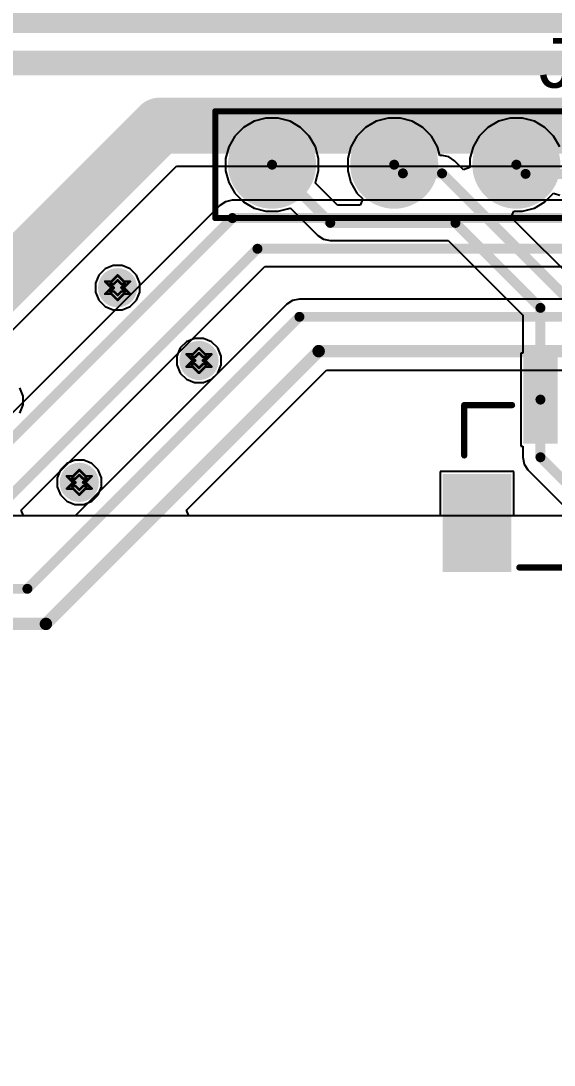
# Model space of a CAD drawing. Header units: inches. Extents: x -2.7 to 10.9, y -2.9 to 7.4.
# Drawn here: x -1.136 to -0.706, y 1.389 to 2.231 of the extents above; entities that cross this region are included whole.
import ezdxf

# ---------------------------------------------------------------- set-up
doc = ezdxf.new("R2010")
doc.units = ezdxf.units.IN
doc.header["$MEASUREMENT"] = 0
for name, color, linetype in [('Board Outline', 216, 'Continuous'), ('Bottom Layer', 5, 'Continuous'), ('Bottom Solder', 6, 'Continuous'), ('Drill Drawing', 1, 'Continuous'), ('Layer 2', 16, 'Continuous'), ('Layer 3', 76, 'Continuous'), ('Top Layer', 1, 'Continuous'), ('Top Overlay', 2, 'Continuous'), ('Top Paste', 8, 'Continuous'), ('Top Solder', 216, 'Continuous'), ('Via Holes', 16, 'Continuous')]:
    doc.layers.add(name, color=color, linetype=linetype)
doc.styles.add('Arial', font='', dxfattribs={"height": 0.2})
doc.styles.get('Arial').set_extended_font_data('Arial')

# ---------------------------------------------------------------- blocks, each defined once
blk = doc.blocks.new('POGO_6_P___6')
at = {"layer": 'Top Layer'}
h = blk.add_hatch(color=1, dxfattribs=at)
edge = h.paths.add_edge_path()
edge.add_arc((0.0984252, 0), 0.031496, 0, 360)
h = blk.add_hatch(color=1, dxfattribs=at)
edge = h.paths.add_edge_path()
edge.add_arc((0.1968504, 0), 0.031496, 0, 360)
h = blk.add_hatch(color=1, dxfattribs=at)
edge = h.paths.add_edge_path()
edge.add_arc((0.2952756, 0), 0.031496, 0, 360)
at = {"layer": 'Top Paste'}
h = blk.add_hatch(color=8, dxfattribs=at)
edge = h.paths.add_edge_path()
edge.add_arc((0.0984252, 0), 0.031496, 0, 360)
h = blk.add_hatch(color=8, dxfattribs=at)
edge = h.paths.add_edge_path()
edge.add_arc((0.1968504, 0), 0.031496, 0, 360)
h = blk.add_hatch(color=8, dxfattribs=at)
edge = h.paths.add_edge_path()
edge.add_arc((0.2952756, 0), 0.031496, 0, 360)
at = {"layer": 'Top Solder'}
h = blk.add_hatch(color=216, dxfattribs=at)
edge = h.paths.add_edge_path()
edge.add_arc((0.0984252, 0), 0.035496, 0, 360)
h = blk.add_hatch(color=216, dxfattribs=at)
edge = h.paths.add_edge_path()
edge.add_arc((0.1968504, 0), 0.035496, 0, 360)
h = blk.add_hatch(color=216, dxfattribs=at)
edge = h.paths.add_edge_path()
edge.add_arc((0.2952756, 0), 0.035496, 0, 360)
at = {"layer": 'Top Overlay'}
for points in [[(0.341, 0.043, 0.005, 0.005, 0), (-0.2392126, 0.043, 0.005, 0.005, 0)], [(0.341, 0.043, 0.005, 0.005, 0), (0.341, -0.043, 0.005, 0.005, 0)], [(0.341, -0.043, 0.005, 0.005, 0), (-0.2392126, -0.043, 0.005, 0.005, 0)]]:
    blk.add_lwpolyline(points, format="xyseb", dxfattribs=at)
for points in [[(0.33975, 0.043, 0.0025, 0.0025, 1), (0.34225, 0.043, 0.0025, 0.0025, 1)], [(0.33975, 0.043, 0.0025, 0.0025, 1), (0.34225, 0.043, 0.0025, 0.0025, 1)], [(0.33975, -0.043, 0.0025, 0.0025, 1), (0.34225, -0.043, 0.0025, 0.0025, 1)], [(0.33975, -0.043, 0.0025, 0.0025, 1), (0.34225, -0.043, 0.0025, 0.0025, 1)]]:
    blk.add_lwpolyline(points, format="xyseb", close=True, dxfattribs=at)
blk = doc.blocks.new('V________T______35')
at = {"layer": 'Top Layer'}
for points in [[(-0.17322855, 0.08513785), (-0.12598445, 0.08513785), (-0.12598445, 0.01427175), (-0.17322855, 0.01427175)], [(0.12598395, 0.08513765), (0.17322805, 0.08513765), (0.17322805, 0.01427155), (0.12598395, 0.01427155)], [(-0.1082676, -0.01820835), (-0.0885826, -0.01820835), (-0.0885826, -0.08120045), (-0.1082676, -0.08120045)], [(-0.0688971, -0.01820895), (-0.0492121, -0.01820895), (-0.0492121, -0.08120105), (-0.0688971, -0.08120105)], [(-0.0295274, -0.01820895), (-0.0098424, -0.01820895), (-0.0098424, -0.08120105), (-0.0295274, -0.08120105)], [(0.0098426, -0.01820855), (0.0295276, -0.01820855), (0.0295276, -0.08120065), (0.0098426, -0.08120065)], [(0.0492123, -0.01820885), (0.0688973, -0.01820885), (0.0688973, -0.08120095), (0.0492123, -0.08120095)], [(0.088583, -0.01820845), (0.108268, -0.01820845), (0.108268, -0.08120055), (0.088583, -0.08120055)]]:
    blk.add_hatch(color=1, dxfattribs=at).paths.add_polyline_path(points)
at = {"layer": 'Top Paste'}
for points in [[(-0.17322855, 0.08513785), (-0.12598445, 0.08513785), (-0.12598445, 0.01427175), (-0.17322855, 0.01427175)], [(0.12598395, 0.08513765), (0.17322805, 0.08513765), (0.17322805, 0.01427155), (0.12598395, 0.01427155)], [(-0.1082676, -0.01820835), (-0.0885826, -0.01820835), (-0.0885826, -0.08120045), (-0.1082676, -0.08120045)], [(-0.0688971, -0.01820895), (-0.0492121, -0.01820895), (-0.0492121, -0.08120105), (-0.0688971, -0.08120105)], [(-0.0295274, -0.01820895), (-0.0098424, -0.01820895), (-0.0098424, -0.08120105), (-0.0295274, -0.08120105)], [(0.0098426, -0.01820855), (0.0295276, -0.01820855), (0.0295276, -0.08120065), (0.0098426, -0.08120065)], [(0.0492123, -0.01820885), (0.0688973, -0.01820885), (0.0688973, -0.08120095), (0.0492123, -0.08120095)], [(0.088583, -0.01820845), (0.108268, -0.01820845), (0.108268, -0.08120055), (0.088583, -0.08120055)]]:
    blk.add_hatch(color=8, dxfattribs=at).paths.add_polyline_path(points)
at = {"layer": 'Top Solder'}
for points in [[(-0.17722855, 0.08913785), (-0.12198445, 0.08913785), (-0.12198445, 0.01027175), (-0.17722855, 0.01027175)], [(0.12198395, 0.08913765), (0.17722805, 0.08913765), (0.17722805, 0.01027155), (0.12198395, 0.01027155)], [(-0.1122676, -0.01420835), (-0.0845826, -0.01420835), (-0.0845826, -0.08520045), (-0.1122676, -0.08520045)], [(-0.0728971, -0.01420895), (-0.0452121, -0.01420895), (-0.0452121, -0.08520105), (-0.0728971, -0.08520105)], [(-0.0335274, -0.01420895), (-0.0058424, -0.01420895), (-0.0058424, -0.08520105), (-0.0335274, -0.08520105)], [(0.0058426, -0.01420855), (0.0335276, -0.01420855), (0.0335276, -0.08520065), (0.0058426, -0.08520065)], [(0.0452123, -0.01420885), (0.0728973, -0.01420885), (0.0728973, -0.08520095), (0.0452123, -0.08520095)], [(0.084583, -0.01420845), (0.112268, -0.01420845), (0.112268, -0.08520055), (0.084583, -0.08520055)]]:
    blk.add_hatch(color=216, dxfattribs=at).paths.add_polyline_path(points)
at = {"layer": 'Top Overlay'}
for points in [[(0.1154409, 0.0855589, 0.005, 0.005, 0), (-0.1135592, 0.085559, 0.005, 0.005, 0)], [(-0.1598112, -0.0047401, 0.005, 0.005, 0), (-0.1598112, -0.0452755, 0.005, 0.005, 0)], [(0.1598113, -0.0452759, 0.005, 0.005, 0), (0.1598109, -0.0047402, 0.005, 0.005, 0)], [(-0.1212756, -0.0452757, 0.005, 0.005, 0), (-0.1598112, -0.0452755, 0.005, 0.005, 0)], [(0.1598113, -0.0452759, 0.005, 0.005, 0), (0.1212757, -0.0452757, 0.005, 0.005, 0)], [(-0.124, -0.0559998, 0.005, 0.005, 0), (-0.124, -0.0660001, 0.005, 0.005, 0)], [(-0.1189999, -0.0609999, 0.005, 0.005, 0), (-0.124, -0.0559998, 0.005, 0.005, 0)], [(-0.1189999, -0.0609999, 0.005, 0.005, 0), (-0.124, -0.0660001, 0.005, 0.005, 0)]]:
    blk.add_lwpolyline(points, format="xyseb", dxfattribs=at)
for points in [[(-0.1148092, 0.085559, 0.0025, 0.0025, 1), (-0.1123092, 0.085559, 0.0025, 0.0025, 1)], [(0.1141909, 0.0855589, 0.0025, 0.0025, 1), (0.1166909, 0.0855589, 0.0025, 0.0025, 1)], [(-0.1610612, -0.0047401, 0.0025, 0.0025, 1), (-0.1585612, -0.0047401, 0.0025, 0.0025, 1)], [(0.1585609, -0.0047402, 0.0025, 0.0025, 1), (0.1610609, -0.0047402, 0.0025, 0.0025, 1)], [(-0.1610612, -0.0452755, 0.0025, 0.0025, 1), (-0.1585612, -0.0452755, 0.0025, 0.0025, 1)], [(-0.1610612, -0.0452755, 0.0025, 0.0025, 1), (-0.1585612, -0.0452755, 0.0025, 0.0025, 1)], [(-0.1225256, -0.0452757, 0.0025, 0.0025, 1), (-0.1200256, -0.0452757, 0.0025, 0.0025, 1)], [(0.1200257, -0.0452757, 0.0025, 0.0025, 1), (0.1225257, -0.0452757, 0.0025, 0.0025, 1)], [(0.1585613, -0.0452759, 0.0025, 0.0025, 1), (0.1610613, -0.0452759, 0.0025, 0.0025, 1)], [(0.1585613, -0.0452759, 0.0025, 0.0025, 1), (0.1610613, -0.0452759, 0.0025, 0.0025, 1)], [(-0.12525, -0.0559998, 0.0025, 0.0025, 1), (-0.12275, -0.0559998, 0.0025, 0.0025, 1)], [(-0.12525, -0.0559998, 0.0025, 0.0025, 1), (-0.12275, -0.0559998, 0.0025, 0.0025, 1)], [(-0.1202499, -0.0609999, 0.0025, 0.0025, 1), (-0.1177499, -0.0609999, 0.0025, 0.0025, 1)], [(-0.1202499, -0.0609999, 0.0025, 0.0025, 1), (-0.1177499, -0.0609999, 0.0025, 0.0025, 1)], [(-0.12525, -0.0660001, 0.0025, 0.0025, 1), (-0.12275, -0.0660001, 0.0025, 0.0025, 1)], [(-0.12525, -0.0660001, 0.0025, 0.0025, 1), (-0.12275, -0.0660001, 0.0025, 0.0025, 1)]]:
    blk.add_lwpolyline(points, format="xyseb", close=True, dxfattribs=at)

msp = doc.modelspace()

# ---------------------------------------------------------------- hatches: boundary and pattern name
at = {"layer": 'Bottom Layer'}
msp.add_hatch(color=5, dxfattribs=at).paths.add_polyline_path([(-1.3221804, 2.221), (1.599, 2.221), (1.599, 2.2790672), (-1.3221804, 2.2790672)])
h = msp.add_hatch(color=5, dxfattribs=at)
edge = h.paths.add_edge_path()
edge.add_arc((-1.0581088, 2.0158656), 0.011811, 0, 360)
h = msp.add_hatch(color=5, dxfattribs=at)
edge = h.paths.add_edge_path()
edge.add_arc((-0.9925272, 1.9572006), 0.011811, 0, 360)
h = msp.add_hatch(color=5, dxfattribs=at)
edge = h.paths.add_edge_path()
edge.add_arc((-1.089, 1.859), 0.011811, 0, 360)
at = {"layer": 'Bottom Solder'}
h = msp.add_hatch(color=6, dxfattribs=at)
edge = h.paths.add_edge_path()
edge.add_arc((-1.0581088, 2.0158656), 0.015811, 0, 360)
h = msp.add_hatch(color=6, dxfattribs=at)
edge = h.paths.add_edge_path()
edge.add_arc((-0.9925272, 1.9572006), 0.015811, 0, 360)
h = msp.add_hatch(color=6, dxfattribs=at)
edge = h.paths.add_edge_path()
edge.add_arc((-1.089, 1.859), 0.015811, 0, 360)
at = {"layer": 'Layer 2'}
h = msp.add_hatch(color=16, dxfattribs=at)
edge = h.paths.add_edge_path()
edge.add_arc((-1.0581088, 2.0158656), 0.011811, 0, 360)
h = msp.add_hatch(color=16, dxfattribs=at)
edge = h.paths.add_edge_path()
edge.add_arc((-0.9925272, 1.9572006), 0.011811, 0, 360)
h = msp.add_hatch(color=16, dxfattribs=at)
edge = h.paths.add_edge_path()
edge.add_arc((-1.089, 1.859), 0.011811, 0, 360)
at = {"layer": 'Layer 3'}
h = msp.add_hatch(color=76, dxfattribs=at)
edge = h.paths.add_edge_path()
edge.add_arc((-1.0581088, 2.0158656), 0.011811, 0, 360)
h = msp.add_hatch(color=76, dxfattribs=at)
edge = h.paths.add_edge_path()
edge.add_arc((-0.9925272, 1.9572006), 0.011811, 0, 360)
h = msp.add_hatch(color=76, dxfattribs=at)
edge = h.paths.add_edge_path()
edge.add_arc((-1.089, 1.859), 0.011811, 0, 360)
at = {"layer": 'Top Layer'}
h = msp.add_hatch(color=1, dxfattribs=at)
edge = h.paths.add_edge_path()
edge.add_arc((-1.0581088, 2.0158656), 0.011811, 0, 360)
h = msp.add_hatch(color=1, dxfattribs=at)
edge = h.paths.add_edge_path()
edge.add_arc((-0.9925272, 1.9572006), 0.011811, 0, 360)
h = msp.add_hatch(color=1, dxfattribs=at)
edge = h.paths.add_edge_path()
edge.add_arc((-1.089, 1.859), 0.011811, 0, 360)
at = {"layer": 'Top Solder'}
h = msp.add_hatch(color=216, dxfattribs=at)
edge = h.paths.add_edge_path()
edge.add_arc((-1.0581088, 2.0158656), 0.015811, 0, 360)
h = msp.add_hatch(color=216, dxfattribs=at)
edge = h.paths.add_edge_path()
edge.add_arc((-0.9925272, 1.9572006), 0.015811, 0, 360)
h = msp.add_hatch(color=216, dxfattribs=at)
edge = h.paths.add_edge_path()
edge.add_arc((-1.089, 1.859), 0.015811, 0, 360)
at = {"layer": 'Via Holes'}
h = msp.add_hatch(color=7, dxfattribs=at)
edge = h.paths.add_edge_path()
edge.add_arc((-1.0581088, 2.0158656), 0.0059055, 0, 360)
h = msp.add_hatch(color=7, dxfattribs=at)
edge = h.paths.add_edge_path()
edge.add_arc((-0.9925272, 1.9572006), 0.0059055, 0, 360)
h = msp.add_hatch(color=7, dxfattribs=at)
edge = h.paths.add_edge_path()
edge.add_arc((-1.089, 1.859), 0.0059055, 0, 360)

# ---------------------------------------------------------------- linework, layer by layer
at = {"layer": 'Board Outline'}
msp.add_lwpolyline([(-2.4996904, 1.3779521, 0.005, 0.005, -0.7405986761017942), (2.8432952, 0.250751, 0.005, 0.005, 0)], format="xyseb", dxfattribs=at)
at = {"layer": 'Bottom Layer'}
for p, q in [((-1.1448817, 1.979504), (-1.0106699, 2.1137157)), ((-1.0106699, 2.1137157), (0.5584961, 2.1137157)), ((-0.9757703, 2.0820932), (-1.2111462, 1.8467174)), ((-0.9757701, 2.0820935), (-0.9757703, 2.0820932)), ((-0.9711391, 2.0851877), (-0.9757701, 2.0820935)), ((-0.9656766, 2.0862744), (-0.9711391, 2.0851877)), ((-0.9656761, 2.0862743), (-0.9656766, 2.0862744)), ((1.4509995, 2.0862743), (-0.9656761, 2.0862743)), ((-1.1359065, 1.8366194), (-0.9395427, 2.0329833)), ((-0.9395427, 2.0329833), (-0.5376801, 2.0329833)), ((-0.9170721, 2.0056049), (-0.9217031, 2.0025107)), ((-0.9116096, 2.0066916), (-0.9170721, 2.0056049)), ((-0.9116091, 2.0066915), (-0.9116096, 2.0066916)), ((-0.5393549, 2.0066915), (-0.9116091, 2.0066915)), ((-0.9217033, 2.0025104), (-1.0922138, 1.832)), ((-0.9217031, 2.0025107), (-0.9217033, 2.0025104)), ((-1.0026203, 1.8366194), (-0.889793, 1.9494467)), ((-0.889793, 1.9494467), (-0.0220755, 1.9494467)), ((-1.133993, 1.832), (-1.1359065, 1.8366194)), ((-1.0007068, 1.832), (-1.0026203, 1.8366194)), ((-1.0922138, 1.832), (-1.133993, 1.832)), ((-0.605, 1.832), (-1.0007068, 1.832))]:
    msp.add_line(p, q, dxfattribs=at)
for points in [[(-1.2574456, 2.197, 0.02, 0.02, 0), (1.6461183, 2.197, 0.02, 0.02, 0)], [(-1.1680609, 2.0026832, 0.045, 0.045, 0), (-1.024248, 2.1464961, 0.045, 0.045, 0)], [(-1.024248, 2.1464961, 0.045, 0.045, 0), (0.509805, 2.1464961, 0.045, 0.045, 0)], [(-1.2087702, 1.8289064, 0.008, 0.008, 0), (-0.9656766, 2.072, 0.008, 0.008, 0)], [(-0.9656766, 2.072, 0.008, 0.008, 0), (1.451, 2.072, 0.008, 0.008, 0)], [(-1.1626375, 1.8300754, 0.008, 0.008, 0), (-0.9454553, 2.0472576, 0.008, 0.008, 0)], [(-0.9454553, 2.0472576, 0.008, 0.008, 0), (1.4347416, 2.0472576, 0.008, 0.008, 0)], [(-1.130788, 1.7732388, 0.008, 0.008, 0), (-0.9116096, 1.9924172, 0.008, 0.008, 0)], [(-0.9116096, 1.9924172, 0.008, 0.008, 0), (0.2281218, 1.9924172, 0.008, 0.008, 0)], [(-1.1158937, 1.7449748, 0.01, 0.01, 0), (-0.8961279, 1.9647406, 0.01, 0.01, 0)], [(-0.8961279, 1.9647406, 0.01, 0.01, 0), (-0.0157406, 1.9647406, 0.01, 0.01, 0)], [(-2.1168128, 1.7732388, 0.008, 0.008, 0), (-1.130788, 1.7732388, 0.008, 0.008, 0)], [(-1.2968989, 1.7449748, 0.01, 0.01, 0), (-1.1158937, 1.7449748, 0.01, 0.01, 0)]]:
    msp.add_lwpolyline(points, format="xyseb", dxfattribs=at)
for points in [[(-1.035498, 2.1464961, 0.0225, 0.0225, 1), (-1.012998, 2.1464961, 0.0225, 0.0225, 1)], [(-1.035498, 2.1464961, 0.0225, 0.0225, 1), (-1.012998, 2.1464961, 0.0225, 0.0225, 1)], [(-0.9676766, 2.072, 0.004, 0.004, 1), (-0.9636766, 2.072, 0.004, 0.004, 1)], [(-0.9676766, 2.072, 0.004, 0.004, 1), (-0.9636766, 2.072, 0.004, 0.004, 1)], [(-0.9474553, 2.0472576, 0.004, 0.004, 1), (-0.9434553, 2.0472576, 0.004, 0.004, 1)], [(-0.9474553, 2.0472576, 0.004, 0.004, 1), (-0.9434553, 2.0472576, 0.004, 0.004, 1)], [(-0.9136096, 1.9924172, 0.004, 0.004, 1), (-0.9096096, 1.9924172, 0.004, 0.004, 1)], [(-0.9136096, 1.9924172, 0.004, 0.004, 1), (-0.9096096, 1.9924172, 0.004, 0.004, 1)], [(-0.8986279, 1.9647406, 0.005, 0.005, 1), (-0.8936279, 1.9647406, 0.005, 0.005, 1)], [(-0.8986279, 1.9647406, 0.005, 0.005, 1), (-0.8936279, 1.9647406, 0.005, 0.005, 1)], [(-1.132788, 1.7732388, 0.004, 0.004, 1), (-1.128788, 1.7732388, 0.004, 0.004, 1)], [(-1.132788, 1.7732388, 0.004, 0.004, 1), (-1.128788, 1.7732388, 0.004, 0.004, 1)], [(-1.1183937, 1.7449748, 0.005, 0.005, 1), (-1.1133937, 1.7449748, 0.005, 0.005, 1)], [(-1.1183937, 1.7449748, 0.005, 0.005, 1), (-1.1133937, 1.7449748, 0.005, 0.005, 1)]]:
    msp.add_lwpolyline(points, format="xyseb", close=True, dxfattribs=at)
at = {"layer": 'Drill Drawing'}
for points in [[(-1.0681088, 2.0208656, 0.002, 0.002, 0), (-1.0631088, 2.0158656, 0.002, 0.002, 0)], [(-1.0681088, 2.0208656, 0.002, 0.002, 0), (-1.0631088, 2.0208656, 0.002, 0.002, 0)], [(-1.0641088, 2.0188656, 0.002, 0.002, 0), (-1.0611088, 2.0158656, 0.002, 0.002, 0)], [(-1.0641088, 2.0188656, 0.002, 0.002, 0), (-1.0611088, 2.0188656, 0.002, 0.002, 0)], [(-1.0631088, 2.0208656, 0.002, 0.002, 0), (-1.0581088, 2.0258656, 0.002, 0.002, 0)], [(-1.0611088, 2.0188656, 0.002, 0.002, 0), (-1.0581088, 2.0218656, 0.002, 0.002, 0)], [(-1.0581088, 2.0258656, 0.002, 0.002, 0), (-1.0531088, 2.0208656, 0.002, 0.002, 0)], [(-1.0581088, 2.0218656, 0.002, 0.002, 0), (-1.0551088, 2.0188656, 0.002, 0.002, 0)], [(-1.0551088, 2.0188656, 0.002, 0.002, 0), (-1.0521088, 2.0188656, 0.002, 0.002, 0)], [(-1.0551088, 2.0158656, 0.002, 0.002, 0), (-1.0521088, 2.0188656, 0.002, 0.002, 0)], [(-1.0531088, 2.0208656, 0.002, 0.002, 0), (-1.0481088, 2.0208656, 0.002, 0.002, 0)], [(-1.0531088, 2.0158656, 0.002, 0.002, 0), (-1.0481088, 2.0208656, 0.002, 0.002, 0)], [(-1.0681088, 2.0108656, 0.002, 0.002, 0), (-1.0631088, 2.0158656, 0.002, 0.002, 0)], [(-1.0681088, 2.0108656, 0.002, 0.002, 0), (-1.0631088, 2.0108656, 0.002, 0.002, 0)], [(-1.0641088, 2.0128656, 0.002, 0.002, 0), (-1.0611088, 2.0158656, 0.002, 0.002, 0)], [(-1.0641088, 2.0128656, 0.002, 0.002, 0), (-1.0611088, 2.0128656, 0.002, 0.002, 0)], [(-1.0631088, 2.0108656, 0.002, 0.002, 0), (-1.0581088, 2.0058656, 0.002, 0.002, 0)], [(-1.0611088, 2.0128656, 0.002, 0.002, 0), (-1.0581088, 2.0098656, 0.002, 0.002, 0)], [(-1.0581088, 2.0098656, 0.002, 0.002, 0), (-1.0551088, 2.0128656, 0.002, 0.002, 0)], [(-1.0581088, 2.0058656, 0.002, 0.002, 0), (-1.0531088, 2.0108656, 0.002, 0.002, 0)], [(-1.0551088, 2.0158656, 0.002, 0.002, 0), (-1.0521088, 2.0128656, 0.002, 0.002, 0)], [(-1.0551088, 2.0128656, 0.002, 0.002, 0), (-1.0521088, 2.0128656, 0.002, 0.002, 0)], [(-1.0531088, 2.0158656, 0.002, 0.002, 0), (-1.0481088, 2.0108656, 0.002, 0.002, 0)], [(-1.0531088, 2.0108656, 0.002, 0.002, 0), (-1.0481088, 2.0108656, 0.002, 0.002, 0)], [(-1.0025272, 1.9622006, 0.002, 0.002, 0), (-0.9975272, 1.9572006, 0.002, 0.002, 0)], [(-1.0025272, 1.9622006, 0.002, 0.002, 0), (-0.9975272, 1.9622006, 0.002, 0.002, 0)], [(-0.9985272, 1.9602006, 0.002, 0.002, 0), (-0.9955272, 1.9572006, 0.002, 0.002, 0)], [(-0.9985272, 1.9602006, 0.002, 0.002, 0), (-0.9955272, 1.9602006, 0.002, 0.002, 0)], [(-0.9975272, 1.9622006, 0.002, 0.002, 0), (-0.9925272, 1.9672006, 0.002, 0.002, 0)], [(-0.9955272, 1.9602006, 0.002, 0.002, 0), (-0.9925272, 1.9632006, 0.002, 0.002, 0)], [(-0.9925272, 1.9672006, 0.002, 0.002, 0), (-0.9875272, 1.9622006, 0.002, 0.002, 0)], [(-0.9925272, 1.9632006, 0.002, 0.002, 0), (-0.9895272, 1.9602006, 0.002, 0.002, 0)], [(-0.9895272, 1.9602006, 0.002, 0.002, 0), (-0.9865272, 1.9602006, 0.002, 0.002, 0)], [(-0.9895272, 1.9572006, 0.002, 0.002, 0), (-0.9865272, 1.9602006, 0.002, 0.002, 0)], [(-0.9875272, 1.9622006, 0.002, 0.002, 0), (-0.9825272, 1.9622006, 0.002, 0.002, 0)], [(-0.9875272, 1.9572006, 0.002, 0.002, 0), (-0.9825272, 1.9622006, 0.002, 0.002, 0)], [(-1.0025272, 1.9522006, 0.002, 0.002, 0), (-0.9975272, 1.9572006, 0.002, 0.002, 0)], [(-1.0025272, 1.9522006, 0.002, 0.002, 0), (-0.9975272, 1.9522006, 0.002, 0.002, 0)], [(-0.9985272, 1.9542006, 0.002, 0.002, 0), (-0.9955272, 1.9572006, 0.002, 0.002, 0)], [(-0.9985272, 1.9542006, 0.002, 0.002, 0), (-0.9955272, 1.9542006, 0.002, 0.002, 0)], [(-0.9975272, 1.9522006, 0.002, 0.002, 0), (-0.9925272, 1.9472006, 0.002, 0.002, 0)], [(-0.9955272, 1.9542006, 0.002, 0.002, 0), (-0.9925272, 1.9512006, 0.002, 0.002, 0)], [(-0.9925272, 1.9512006, 0.002, 0.002, 0), (-0.9895272, 1.9542006, 0.002, 0.002, 0)], [(-0.9925272, 1.9472006, 0.002, 0.002, 0), (-0.9875272, 1.9522006, 0.002, 0.002, 0)], [(-0.9895272, 1.9572006, 0.002, 0.002, 0), (-0.9865272, 1.9542006, 0.002, 0.002, 0)], [(-0.9895272, 1.9542006, 0.002, 0.002, 0), (-0.9865272, 1.9542006, 0.002, 0.002, 0)], [(-0.9875272, 1.9572006, 0.002, 0.002, 0), (-0.9825272, 1.9522006, 0.002, 0.002, 0)], [(-0.9875272, 1.9522006, 0.002, 0.002, 0), (-0.9825272, 1.9522006, 0.002, 0.002, 0)], [(-1.094, 1.864, 0.002, 0.002, 0), (-1.089, 1.869, 0.002, 0.002, 0)], [(-1.089, 1.869, 0.002, 0.002, 0), (-1.084, 1.864, 0.002, 0.002, 0)], [(-1.099, 1.864, 0.002, 0.002, 0), (-1.094, 1.859, 0.002, 0.002, 0)], [(-1.099, 1.864, 0.002, 0.002, 0), (-1.094, 1.864, 0.002, 0.002, 0)], [(-1.099, 1.854, 0.002, 0.002, 0), (-1.094, 1.859, 0.002, 0.002, 0)], [(-1.095, 1.862, 0.002, 0.002, 0), (-1.092, 1.859, 0.002, 0.002, 0)], [(-1.095, 1.862, 0.002, 0.002, 0), (-1.092, 1.862, 0.002, 0.002, 0)], [(-1.095, 1.856, 0.002, 0.002, 0), (-1.092, 1.859, 0.002, 0.002, 0)], [(-1.092, 1.862, 0.002, 0.002, 0), (-1.089, 1.865, 0.002, 0.002, 0)], [(-1.089, 1.865, 0.002, 0.002, 0), (-1.086, 1.862, 0.002, 0.002, 0)], [(-1.086, 1.862, 0.002, 0.002, 0), (-1.083, 1.862, 0.002, 0.002, 0)], [(-1.086, 1.859, 0.002, 0.002, 0), (-1.083, 1.862, 0.002, 0.002, 0)], [(-1.086, 1.859, 0.002, 0.002, 0), (-1.083, 1.856, 0.002, 0.002, 0)], [(-1.084, 1.864, 0.002, 0.002, 0), (-1.079, 1.864, 0.002, 0.002, 0)], [(-1.084, 1.859, 0.002, 0.002, 0), (-1.079, 1.864, 0.002, 0.002, 0)], [(-1.084, 1.859, 0.002, 0.002, 0), (-1.079, 1.854, 0.002, 0.002, 0)], [(-1.099, 1.854, 0.002, 0.002, 0), (-1.094, 1.854, 0.002, 0.002, 0)], [(-1.095, 1.856, 0.002, 0.002, 0), (-1.092, 1.856, 0.002, 0.002, 0)], [(-1.094, 1.854, 0.002, 0.002, 0), (-1.089, 1.849, 0.002, 0.002, 0)], [(-1.092, 1.856, 0.002, 0.002, 0), (-1.089, 1.853, 0.002, 0.002, 0)], [(-1.089, 1.853, 0.002, 0.002, 0), (-1.086, 1.856, 0.002, 0.002, 0)], [(-1.089, 1.849, 0.002, 0.002, 0), (-1.084, 1.854, 0.002, 0.002, 0)], [(-1.086, 1.856, 0.002, 0.002, 0), (-1.083, 1.856, 0.002, 0.002, 0)], [(-1.084, 1.854, 0.002, 0.002, 0), (-1.079, 1.854, 0.002, 0.002, 0)]]:
    msp.add_lwpolyline(points, format="xyseb", dxfattribs=at)
for points in [[(-1.0686088, 2.0208656, 0.001, 0.001, 1), (-1.0676088, 2.0208656, 0.001, 0.001, 1)], [(-1.0686088, 2.0208656, 0.001, 0.001, 1), (-1.0676088, 2.0208656, 0.001, 0.001, 1)], [(-1.0646088, 2.0188656, 0.001, 0.001, 1), (-1.0636088, 2.0188656, 0.001, 0.001, 1)], [(-1.0646088, 2.0188656, 0.001, 0.001, 1), (-1.0636088, 2.0188656, 0.001, 0.001, 1)], [(-1.0636088, 2.0208656, 0.001, 0.001, 1), (-1.0626088, 2.0208656, 0.001, 0.001, 1)], [(-1.0636088, 2.0208656, 0.001, 0.001, 1), (-1.0626088, 2.0208656, 0.001, 0.001, 1)], [(-1.0616088, 2.0188656, 0.001, 0.001, 1), (-1.0606088, 2.0188656, 0.001, 0.001, 1)], [(-1.0616088, 2.0188656, 0.001, 0.001, 1), (-1.0606088, 2.0188656, 0.001, 0.001, 1)], [(-1.0586088, 2.0258656, 0.001, 0.001, 1), (-1.0576088, 2.0258656, 0.001, 0.001, 1)], [(-1.0586088, 2.0258656, 0.001, 0.001, 1), (-1.0576088, 2.0258656, 0.001, 0.001, 1)], [(-1.0586088, 2.0218656, 0.001, 0.001, 1), (-1.0576088, 2.0218656, 0.001, 0.001, 1)], [(-1.0586088, 2.0218656, 0.001, 0.001, 1), (-1.0576088, 2.0218656, 0.001, 0.001, 1)], [(-1.0556088, 2.0188656, 0.001, 0.001, 1), (-1.0546088, 2.0188656, 0.001, 0.001, 1)], [(-1.0556088, 2.0188656, 0.001, 0.001, 1), (-1.0546088, 2.0188656, 0.001, 0.001, 1)], [(-1.0536088, 2.0208656, 0.001, 0.001, 1), (-1.0526088, 2.0208656, 0.001, 0.001, 1)], [(-1.0536088, 2.0208656, 0.001, 0.001, 1), (-1.0526088, 2.0208656, 0.001, 0.001, 1)], [(-1.0526088, 2.0188656, 0.001, 0.001, 1), (-1.0516088, 2.0188656, 0.001, 0.001, 1)], [(-1.0526088, 2.0188656, 0.001, 0.001, 1), (-1.0516088, 2.0188656, 0.001, 0.001, 1)], [(-1.0486088, 2.0208656, 0.001, 0.001, 1), (-1.0476088, 2.0208656, 0.001, 0.001, 1)], [(-1.0486088, 2.0208656, 0.001, 0.001, 1), (-1.0476088, 2.0208656, 0.001, 0.001, 1)], [(-1.0686088, 2.0108656, 0.001, 0.001, 1), (-1.0676088, 2.0108656, 0.001, 0.001, 1)], [(-1.0686088, 2.0108656, 0.001, 0.001, 1), (-1.0676088, 2.0108656, 0.001, 0.001, 1)], [(-1.0646088, 2.0128656, 0.001, 0.001, 1), (-1.0636088, 2.0128656, 0.001, 0.001, 1)], [(-1.0646088, 2.0128656, 0.001, 0.001, 1), (-1.0636088, 2.0128656, 0.001, 0.001, 1)], [(-1.0636088, 2.0158656, 0.001, 0.001, 1), (-1.0626088, 2.0158656, 0.001, 0.001, 1)], [(-1.0636088, 2.0158656, 0.001, 0.001, 1), (-1.0626088, 2.0158656, 0.001, 0.001, 1)], [(-1.0636088, 2.0108656, 0.001, 0.001, 1), (-1.0626088, 2.0108656, 0.001, 0.001, 1)], [(-1.0636088, 2.0108656, 0.001, 0.001, 1), (-1.0626088, 2.0108656, 0.001, 0.001, 1)], [(-1.0616088, 2.0158656, 0.001, 0.001, 1), (-1.0606088, 2.0158656, 0.001, 0.001, 1)], [(-1.0616088, 2.0158656, 0.001, 0.001, 1), (-1.0606088, 2.0158656, 0.001, 0.001, 1)], [(-1.0616088, 2.0128656, 0.001, 0.001, 1), (-1.0606088, 2.0128656, 0.001, 0.001, 1)], [(-1.0616088, 2.0128656, 0.001, 0.001, 1), (-1.0606088, 2.0128656, 0.001, 0.001, 1)], [(-1.0556088, 2.0158656, 0.001, 0.001, 1), (-1.0546088, 2.0158656, 0.001, 0.001, 1)], [(-1.0556088, 2.0158656, 0.001, 0.001, 1), (-1.0546088, 2.0158656, 0.001, 0.001, 1)], [(-1.0556088, 2.0128656, 0.001, 0.001, 1), (-1.0546088, 2.0128656, 0.001, 0.001, 1)], [(-1.0556088, 2.0128656, 0.001, 0.001, 1), (-1.0546088, 2.0128656, 0.001, 0.001, 1)], [(-1.0536088, 2.0158656, 0.001, 0.001, 1), (-1.0526088, 2.0158656, 0.001, 0.001, 1)], [(-1.0536088, 2.0158656, 0.001, 0.001, 1), (-1.0526088, 2.0158656, 0.001, 0.001, 1)], [(-1.0536088, 2.0108656, 0.001, 0.001, 1), (-1.0526088, 2.0108656, 0.001, 0.001, 1)], [(-1.0536088, 2.0108656, 0.001, 0.001, 1), (-1.0526088, 2.0108656, 0.001, 0.001, 1)], [(-1.0526088, 2.0128656, 0.001, 0.001, 1), (-1.0516088, 2.0128656, 0.001, 0.001, 1)], [(-1.0526088, 2.0128656, 0.001, 0.001, 1), (-1.0516088, 2.0128656, 0.001, 0.001, 1)], [(-1.0486088, 2.0108656, 0.001, 0.001, 1), (-1.0476088, 2.0108656, 0.001, 0.001, 1)], [(-1.0486088, 2.0108656, 0.001, 0.001, 1), (-1.0476088, 2.0108656, 0.001, 0.001, 1)], [(-1.0586088, 2.0098656, 0.001, 0.001, 1), (-1.0576088, 2.0098656, 0.001, 0.001, 1)], [(-1.0586088, 2.0098656, 0.001, 0.001, 1), (-1.0576088, 2.0098656, 0.001, 0.001, 1)], [(-1.0586088, 2.0058656, 0.001, 0.001, 1), (-1.0576088, 2.0058656, 0.001, 0.001, 1)], [(-1.0586088, 2.0058656, 0.001, 0.001, 1), (-1.0576088, 2.0058656, 0.001, 0.001, 1)], [(-1.0030272, 1.9622006, 0.001, 0.001, 1), (-1.0020272, 1.9622006, 0.001, 0.001, 1)], [(-1.0030272, 1.9622006, 0.001, 0.001, 1), (-1.0020272, 1.9622006, 0.001, 0.001, 1)], [(-0.9990272, 1.9602006, 0.001, 0.001, 1), (-0.9980272, 1.9602006, 0.001, 0.001, 1)], [(-0.9990272, 1.9602006, 0.001, 0.001, 1), (-0.9980272, 1.9602006, 0.001, 0.001, 1)], [(-0.9980272, 1.9622006, 0.001, 0.001, 1), (-0.9970272, 1.9622006, 0.001, 0.001, 1)], [(-0.9980272, 1.9622006, 0.001, 0.001, 1), (-0.9970272, 1.9622006, 0.001, 0.001, 1)], [(-0.9960272, 1.9602006, 0.001, 0.001, 1), (-0.9950272, 1.9602006, 0.001, 0.001, 1)], [(-0.9960272, 1.9602006, 0.001, 0.001, 1), (-0.9950272, 1.9602006, 0.001, 0.001, 1)], [(-0.9930272, 1.9672006, 0.001, 0.001, 1), (-0.9920272, 1.9672006, 0.001, 0.001, 1)], [(-0.9930272, 1.9672006, 0.001, 0.001, 1), (-0.9920272, 1.9672006, 0.001, 0.001, 1)], [(-0.9930272, 1.9632006, 0.001, 0.001, 1), (-0.9920272, 1.9632006, 0.001, 0.001, 1)], [(-0.9930272, 1.9632006, 0.001, 0.001, 1), (-0.9920272, 1.9632006, 0.001, 0.001, 1)], [(-0.9900272, 1.9602006, 0.001, 0.001, 1), (-0.9890272, 1.9602006, 0.001, 0.001, 1)], [(-0.9900272, 1.9602006, 0.001, 0.001, 1), (-0.9890272, 1.9602006, 0.001, 0.001, 1)], [(-0.9880272, 1.9622006, 0.001, 0.001, 1), (-0.9870272, 1.9622006, 0.001, 0.001, 1)], [(-0.9880272, 1.9622006, 0.001, 0.001, 1), (-0.9870272, 1.9622006, 0.001, 0.001, 1)], [(-0.9870272, 1.9602006, 0.001, 0.001, 1), (-0.9860272, 1.9602006, 0.001, 0.001, 1)], [(-0.9870272, 1.9602006, 0.001, 0.001, 1), (-0.9860272, 1.9602006, 0.001, 0.001, 1)], [(-0.9830272, 1.9622006, 0.001, 0.001, 1), (-0.9820272, 1.9622006, 0.001, 0.001, 1)], [(-0.9830272, 1.9622006, 0.001, 0.001, 1), (-0.9820272, 1.9622006, 0.001, 0.001, 1)], [(-1.0030272, 1.9522006, 0.001, 0.001, 1), (-1.0020272, 1.9522006, 0.001, 0.001, 1)], [(-1.0030272, 1.9522006, 0.001, 0.001, 1), (-1.0020272, 1.9522006, 0.001, 0.001, 1)], [(-0.9990272, 1.9542006, 0.001, 0.001, 1), (-0.9980272, 1.9542006, 0.001, 0.001, 1)], [(-0.9990272, 1.9542006, 0.001, 0.001, 1), (-0.9980272, 1.9542006, 0.001, 0.001, 1)], [(-0.9980272, 1.9572006, 0.001, 0.001, 1), (-0.9970272, 1.9572006, 0.001, 0.001, 1)], [(-0.9980272, 1.9572006, 0.001, 0.001, 1), (-0.9970272, 1.9572006, 0.001, 0.001, 1)], [(-0.9980272, 1.9522006, 0.001, 0.001, 1), (-0.9970272, 1.9522006, 0.001, 0.001, 1)], [(-0.9980272, 1.9522006, 0.001, 0.001, 1), (-0.9970272, 1.9522006, 0.001, 0.001, 1)], [(-0.9960272, 1.9572006, 0.001, 0.001, 1), (-0.9950272, 1.9572006, 0.001, 0.001, 1)], [(-0.9960272, 1.9572006, 0.001, 0.001, 1), (-0.9950272, 1.9572006, 0.001, 0.001, 1)], [(-0.9960272, 1.9542006, 0.001, 0.001, 1), (-0.9950272, 1.9542006, 0.001, 0.001, 1)], [(-0.9960272, 1.9542006, 0.001, 0.001, 1), (-0.9950272, 1.9542006, 0.001, 0.001, 1)], [(-0.9930272, 1.9512006, 0.001, 0.001, 1), (-0.9920272, 1.9512006, 0.001, 0.001, 1)], [(-0.9930272, 1.9512006, 0.001, 0.001, 1), (-0.9920272, 1.9512006, 0.001, 0.001, 1)], [(-0.9900272, 1.9572006, 0.001, 0.001, 1), (-0.9890272, 1.9572006, 0.001, 0.001, 1)], [(-0.9900272, 1.9572006, 0.001, 0.001, 1), (-0.9890272, 1.9572006, 0.001, 0.001, 1)], [(-0.9900272, 1.9542006, 0.001, 0.001, 1), (-0.9890272, 1.9542006, 0.001, 0.001, 1)], [(-0.9900272, 1.9542006, 0.001, 0.001, 1), (-0.9890272, 1.9542006, 0.001, 0.001, 1)], [(-0.9880272, 1.9572006, 0.001, 0.001, 1), (-0.9870272, 1.9572006, 0.001, 0.001, 1)], [(-0.9880272, 1.9572006, 0.001, 0.001, 1), (-0.9870272, 1.9572006, 0.001, 0.001, 1)], [(-0.9880272, 1.9522006, 0.001, 0.001, 1), (-0.9870272, 1.9522006, 0.001, 0.001, 1)], [(-0.9880272, 1.9522006, 0.001, 0.001, 1), (-0.9870272, 1.9522006, 0.001, 0.001, 1)], [(-0.9870272, 1.9542006, 0.001, 0.001, 1), (-0.9860272, 1.9542006, 0.001, 0.001, 1)], [(-0.9870272, 1.9542006, 0.001, 0.001, 1), (-0.9860272, 1.9542006, 0.001, 0.001, 1)], [(-0.9830272, 1.9522006, 0.001, 0.001, 1), (-0.9820272, 1.9522006, 0.001, 0.001, 1)], [(-0.9830272, 1.9522006, 0.001, 0.001, 1), (-0.9820272, 1.9522006, 0.001, 0.001, 1)], [(-0.9930272, 1.9472006, 0.001, 0.001, 1), (-0.9920272, 1.9472006, 0.001, 0.001, 1)], [(-0.9930272, 1.9472006, 0.001, 0.001, 1), (-0.9920272, 1.9472006, 0.001, 0.001, 1)], [(-1.0895, 1.869, 0.001, 0.001, 1), (-1.0885, 1.869, 0.001, 0.001, 1)], [(-1.0895, 1.869, 0.001, 0.001, 1), (-1.0885, 1.869, 0.001, 0.001, 1)], [(-1.0995, 1.864, 0.001, 0.001, 1), (-1.0985, 1.864, 0.001, 0.001, 1)], [(-1.0995, 1.864, 0.001, 0.001, 1), (-1.0985, 1.864, 0.001, 0.001, 1)], [(-1.0955, 1.862, 0.001, 0.001, 1), (-1.0945, 1.862, 0.001, 0.001, 1)], [(-1.0955, 1.862, 0.001, 0.001, 1), (-1.0945, 1.862, 0.001, 0.001, 1)], [(-1.0945, 1.864, 0.001, 0.001, 1), (-1.0935, 1.864, 0.001, 0.001, 1)], [(-1.0945, 1.864, 0.001, 0.001, 1), (-1.0935, 1.864, 0.001, 0.001, 1)], [(-1.0945, 1.859, 0.001, 0.001, 1), (-1.0935, 1.859, 0.001, 0.001, 1)], [(-1.0945, 1.859, 0.001, 0.001, 1), (-1.0935, 1.859, 0.001, 0.001, 1)], [(-1.0925, 1.862, 0.001, 0.001, 1), (-1.0915, 1.862, 0.001, 0.001, 1)], [(-1.0925, 1.862, 0.001, 0.001, 1), (-1.0915, 1.862, 0.001, 0.001, 1)], [(-1.0925, 1.859, 0.001, 0.001, 1), (-1.0915, 1.859, 0.001, 0.001, 1)], [(-1.0925, 1.859, 0.001, 0.001, 1), (-1.0915, 1.859, 0.001, 0.001, 1)], [(-1.0895, 1.865, 0.001, 0.001, 1), (-1.0885, 1.865, 0.001, 0.001, 1)], [(-1.0895, 1.865, 0.001, 0.001, 1), (-1.0885, 1.865, 0.001, 0.001, 1)], [(-1.0865, 1.862, 0.001, 0.001, 1), (-1.0855, 1.862, 0.001, 0.001, 1)], [(-1.0865, 1.862, 0.001, 0.001, 1), (-1.0855, 1.862, 0.001, 0.001, 1)], [(-1.0865, 1.859, 0.001, 0.001, 1), (-1.0855, 1.859, 0.001, 0.001, 1)], [(-1.0865, 1.859, 0.001, 0.001, 1), (-1.0855, 1.859, 0.001, 0.001, 1)], [(-1.0845, 1.864, 0.001, 0.001, 1), (-1.0835, 1.864, 0.001, 0.001, 1)], [(-1.0845, 1.864, 0.001, 0.001, 1), (-1.0835, 1.864, 0.001, 0.001, 1)], [(-1.0845, 1.859, 0.001, 0.001, 1), (-1.0835, 1.859, 0.001, 0.001, 1)], [(-1.0845, 1.859, 0.001, 0.001, 1), (-1.0835, 1.859, 0.001, 0.001, 1)], [(-1.0835, 1.862, 0.001, 0.001, 1), (-1.0825, 1.862, 0.001, 0.001, 1)], [(-1.0835, 1.862, 0.001, 0.001, 1), (-1.0825, 1.862, 0.001, 0.001, 1)], [(-1.0795, 1.864, 0.001, 0.001, 1), (-1.0785, 1.864, 0.001, 0.001, 1)], [(-1.0795, 1.864, 0.001, 0.001, 1), (-1.0785, 1.864, 0.001, 0.001, 1)], [(-1.0995, 1.854, 0.001, 0.001, 1), (-1.0985, 1.854, 0.001, 0.001, 1)], [(-1.0995, 1.854, 0.001, 0.001, 1), (-1.0985, 1.854, 0.001, 0.001, 1)], [(-1.0955, 1.856, 0.001, 0.001, 1), (-1.0945, 1.856, 0.001, 0.001, 1)], [(-1.0955, 1.856, 0.001, 0.001, 1), (-1.0945, 1.856, 0.001, 0.001, 1)], [(-1.0945, 1.854, 0.001, 0.001, 1), (-1.0935, 1.854, 0.001, 0.001, 1)], [(-1.0945, 1.854, 0.001, 0.001, 1), (-1.0935, 1.854, 0.001, 0.001, 1)], [(-1.0925, 1.856, 0.001, 0.001, 1), (-1.0915, 1.856, 0.001, 0.001, 1)], [(-1.0925, 1.856, 0.001, 0.001, 1), (-1.0915, 1.856, 0.001, 0.001, 1)], [(-1.0895, 1.853, 0.001, 0.001, 1), (-1.0885, 1.853, 0.001, 0.001, 1)], [(-1.0895, 1.853, 0.001, 0.001, 1), (-1.0885, 1.853, 0.001, 0.001, 1)], [(-1.0865, 1.856, 0.001, 0.001, 1), (-1.0855, 1.856, 0.001, 0.001, 1)], [(-1.0865, 1.856, 0.001, 0.001, 1), (-1.0855, 1.856, 0.001, 0.001, 1)], [(-1.0845, 1.854, 0.001, 0.001, 1), (-1.0835, 1.854, 0.001, 0.001, 1)], [(-1.0845, 1.854, 0.001, 0.001, 1), (-1.0835, 1.854, 0.001, 0.001, 1)], [(-1.0835, 1.856, 0.001, 0.001, 1), (-1.0825, 1.856, 0.001, 0.001, 1)], [(-1.0835, 1.856, 0.001, 0.001, 1), (-1.0825, 1.856, 0.001, 0.001, 1)], [(-1.0795, 1.854, 0.001, 0.001, 1), (-1.0785, 1.854, 0.001, 0.001, 1)], [(-1.0795, 1.854, 0.001, 0.001, 1), (-1.0785, 1.854, 0.001, 0.001, 1)], [(-1.0895, 1.849, 0.001, 0.001, 1), (-1.0885, 1.849, 0.001, 0.001, 1)], [(-1.0895, 1.849, 0.001, 0.001, 1), (-1.0885, 1.849, 0.001, 0.001, 1)]]:
    msp.add_lwpolyline(points, format="xyseb", close=True, dxfattribs=at)
at = {"layer": 'Layer 2'}
msp.add_line((-0.615, 1.832), (-1.1448265, 1.832), dxfattribs=at)
at = {"layer": 'Layer 3'}
for p, q in [((-1.0681979, 2.030965), (-1.0732082, 2.0259547)), ((-1.0616516, 2.0336766), (-1.0681979, 2.030965)), ((-1.054566, 2.0336766), (-1.0616516, 2.0336766)), ((-1.0480197, 2.030965), (-1.054566, 2.0336766)), ((-1.0430094, 2.0259547), (-1.0480197, 2.030965)), ((-1.0732082, 2.0259547), (-1.0759198, 2.0194084)), ((-1.0759198, 2.0194084), (-1.0759198, 2.0123228)), ((-1.0402978, 2.0194084), (-1.0430094, 2.0259547)), ((-1.0402978, 2.0123228), (-1.0402978, 2.0194084)), ((-1.0759198, 2.0123228), (-1.0732082, 2.0057765)), ((-1.0430094, 2.0057765), (-1.0402978, 2.0123228)), ((-1.0732082, 2.0057765), (-1.0681979, 2.0007662)), ((-1.0480197, 2.0007662), (-1.0430094, 2.0057765)), ((-1.0681979, 2.0007662), (-1.0616516, 1.9980546)), ((-1.0616516, 1.9980546), (-1.054566, 1.9980546)), ((-1.054566, 1.9980546), (-1.0480197, 2.0007662)), ((-1.0026163, 1.9723), (-1.0076266, 1.9672897)), ((-0.99607, 1.9750116), (-1.0026163, 1.9723)), ((-0.9889844, 1.9750116), (-0.99607, 1.9750116)), ((-0.9824381, 1.9723), (-0.9889844, 1.9750116)), ((-0.9774278, 1.9672897), (-0.9824381, 1.9723)), ((-1.0076266, 1.9672897), (-1.0103382, 1.9607434)), ((-1.0103382, 1.9607434), (-1.0103382, 1.9536578)), ((-0.9747162, 1.9607434), (-0.9774278, 1.9672897)), ((-0.9747162, 1.9536578), (-0.9747162, 1.9607434)), ((-1.0103382, 1.9536578), (-1.0076266, 1.9471115)), ((-0.9774278, 1.9471115), (-0.9747162, 1.9536578)), ((-1.0076266, 1.9471115), (-1.0026163, 1.9421012)), ((-0.9824381, 1.9421012), (-0.9774278, 1.9471115)), ((-1.0026163, 1.9421012), (-0.99607, 1.9393896)), ((-0.99607, 1.9393896), (-0.9889844, 1.9393896)), ((-0.9889844, 1.9393896), (-0.9824381, 1.9421012)), ((-1.134189, 1.9285428), (-1.1369006, 1.9350891)), ((-1.134189, 1.9214572), (-1.134189, 1.9285428)), ((-1.1369006, 1.9149109), (-1.134189, 1.9214572)), ((-1.0925428, 1.876811), (-1.0990891, 1.8740994)), ((-1.0854572, 1.876811), (-1.0925428, 1.876811)), ((-1.0789109, 1.8740994), (-1.0854572, 1.876811)), ((-1.1040994, 1.8690891), (-1.106811, 1.8625428)), ((-1.0990891, 1.8740994), (-1.1040994, 1.8690891)), ((-1.0739006, 1.8690891), (-1.0789109, 1.8740994)), ((-1.071189, 1.8625428), (-1.0739006, 1.8690891)), ((-1.106811, 1.8625428), (-1.106811, 1.8554572)), ((-1.071189, 1.8554572), (-1.071189, 1.8625428)), ((-1.106811, 1.8554572), (-1.1040994, 1.8489109)), ((-1.0739006, 1.8489109), (-1.071189, 1.8554572)), ((-1.1040994, 1.8489109), (-1.0990891, 1.8439006)), ((-1.0990891, 1.8439006), (-1.0925428, 1.841189)), ((-1.0854572, 1.841189), (-1.0789109, 1.8439006)), ((-1.0789109, 1.8439006), (-1.0739006, 1.8489109)), ((-1.0925428, 1.841189), (-1.0854572, 1.841189)), ((-0.5869915, 1.832), (-1.1448265, 1.832))]:
    msp.add_line(p, q, dxfattribs=at)
at = {"layer": 'Top Layer'}
for p, q in [((-0.9481343, 2.1499408), (-0.9566845, 2.1450043)), ((-0.9385978, 2.152496), (-0.9481343, 2.1499408)), ((-0.928725, 2.152496), (-0.9385978, 2.152496)), ((-0.9191885, 2.1499408), (-0.928725, 2.152496)), ((-0.9106383, 2.1450043), (-0.9191885, 2.1499408)), ((-0.8497091, 2.1499408), (-0.8582593, 2.1450043)), ((-0.8401726, 2.152496), (-0.8497091, 2.1499408)), ((-0.8302998, 2.152496), (-0.8401726, 2.152496)), ((-0.8207633, 2.1499408), (-0.8302998, 2.152496)), ((-0.8122131, 2.1450043), (-0.8207633, 2.1499408)), ((-0.7512839, 2.1499408), (-0.7598341, 2.1450043)), ((-0.7417474, 2.152496), (-0.7512839, 2.1499408)), ((-0.7318746, 2.152496), (-0.7417474, 2.152496)), ((-0.7223381, 2.1499408), (-0.7318746, 2.152496)), ((-0.7137879, 2.1450043), (-0.7223381, 2.1499408)), ((-0.9636657, 2.1380231), (-0.9686022, 2.1294729)), ((-0.9566845, 2.1450043), (-0.9636657, 2.1380231)), ((-0.9036571, 2.1380231), (-0.9106383, 2.1450043)), ((-0.8987206, 2.1294729), (-0.9036571, 2.1380231)), ((-0.8652405, 2.1380231), (-0.870177, 2.1294729)), ((-0.8582593, 2.1450043), (-0.8652405, 2.1380231)), ((-0.8052319, 2.1380231), (-0.8122131, 2.1450043)), ((-0.8002954, 2.1294729), (-0.8052319, 2.1380231)), ((-0.7668153, 2.1380231), (-0.7717518, 2.1294729)), ((-0.7598341, 2.1450043), (-0.7668153, 2.1380231)), ((-0.7068067, 2.1380231), (-0.7137879, 2.1450043)), ((-0.7018702, 2.1294729), (-0.7068067, 2.1380231)), ((-0.9686022, 2.1294729), (-0.9711574, 2.1199364)), ((-0.8961654, 2.1199364), (-0.8987206, 2.1294729)), ((-0.870177, 2.1294729), (-0.8727322, 2.1199364)), ((-0.7983693, 2.1222844), (-0.8002954, 2.1294729)), ((-0.7717518, 2.1294729), (-0.774307, 2.1199364)), ((-0.7967138, 2.1222844), (-0.7983693, 2.1222844)), ((-0.7967133, 2.1222845), (-0.7967138, 2.1222844)), ((-0.7912508, 2.1211978), (-0.7967133, 2.1222845)), ((-0.7866198, 2.1181036), (-0.7912508, 2.1211978)), ((-0.9711574, 2.1199364), (-0.9711574, 2.1100636)), ((-0.8961654, 2.1100636), (-0.8961654, 2.1199364)), ((-0.8727322, 2.1199364), (-0.8727322, 2.1100636)), ((-0.779307, 2.1107908), (-0.7866198, 2.1181036)), ((-0.774307, 2.1128619), (-0.779307, 2.1107908)), ((-0.774307, 2.1199364), (-0.774307, 2.1128619)), ((-0.9711574, 2.1100636), (-0.9686022, 2.1005271)), ((-0.8987206, 2.1005271), (-0.8961654, 2.1100636)), ((-0.8727322, 2.1100636), (-0.870177, 2.1005271)), ((-0.9686022, 2.1005271), (-0.9636657, 2.0919769)), ((-0.8988234, 2.100349), (-0.8987206, 2.1005271)), ((-0.8808379, 2.0823635), (-0.8988234, 2.100349)), ((-0.870177, 2.1005271), (-0.8652405, 2.0919769)), ((-0.9636657, 2.0919769), (-0.9566845, 2.0849957)), ((-0.8652405, 2.0919769), (-0.8606271, 2.0873635)), ((-0.8606271, 2.0873635), (-0.8626982, 2.0823635)), ((-0.7137879, 2.0849957), (-0.7068067, 2.0919769)), ((-0.7068067, 2.0919769), (-0.70186, 2.0905448)), ((-0.9566845, 2.0849957), (-0.9481343, 2.0800592)), ((-0.9481343, 2.0800592), (-0.9385978, 2.077504)), ((-0.928725, 2.077504), (-0.9191885, 2.0800592)), ((-0.9191885, 2.0800592), (-0.9190103, 2.0801621)), ((-0.9190103, 2.0801621), (-0.8968442, 2.057996)), ((-0.8626982, 2.0823635), (-0.8808379, 2.0823635)), ((-0.7318746, 2.077504), (-0.7223381, 2.0800592)), ((-0.7223381, 2.0800592), (-0.7137879, 2.0849957)), ((-0.9385978, 2.077504), (-0.928725, 2.077504)), ((-0.7410202, 2.072504), (-0.7389491, 2.077504)), ((-0.6679616, 1.9994453), (-0.7410202, 2.072504)), ((-0.7389491, 2.077504), (-0.7318746, 2.077504)), ((-0.8968442, 2.057996), (-0.896844, 2.0579957)), ((-0.896844, 2.0579957), (-0.892213, 2.0549015)), ((-0.892213, 2.0549015), (-0.8867505, 2.0538148)), ((-0.8867505, 2.0538148), (-0.88675, 2.0538149)), ((-0.88675, 2.0538149), (-0.7918129, 2.0538149)), ((-0.7918129, 2.0538149), (-0.7316998, 1.9937019)), ((-0.7316998, 1.9937019), (-0.7316998, 1.9632005)), ((-0.7316998, 1.9632005), (-0.733268, 1.9632005)), ((-0.733268, 1.9632005), (-0.733268, 1.8882085)), ((-0.733268, 1.8882085), (-0.7316998, 1.8882085)), ((-0.7316998, 1.8882085), (-0.7316998, 1.8792505)), ((-0.7316998, 1.8792505), (-0.7316999, 1.87925)), ((-0.7316999, 1.87925), (-0.7306132, 1.8737875)), ((-0.7306132, 1.8737875), (-0.727519, 1.8691565)), ((-0.727519, 1.8691565), (-0.6949819, 1.8366194)), ((-0.738984, 1.8677284), (-0.798228, 1.8677284)), ((-0.798228, 1.8677284), (-0.798228, 1.832)), ((-0.738984, 1.832), (-0.738984, 1.8677284)), ((-0.798228, 1.832), (-1.1448265, 1.832)), ((-0.6968954, 1.832), (-0.738984, 1.832))]:
    msp.add_line(p, q, dxfattribs=at)
for points in [[(-0.9336614, 2.115, 0.008, 0.008, 0), (-0.9336613, 2.115, 0.008, 0.008, 0)], [(-0.9336613, 2.115, 0.008, 0.008, 0), (-0.8867505, 2.0680892, 0.008, 0.008, 0)], [(-0.8352362, 2.115, 0.008, 0.008, 0), (-0.8282463, 2.1080101, 0.008, 0.008, 0)], [(-0.8282463, 2.1080101, 0.008, 0.008, 0), (-0.7967133, 2.1080101, 0.008, 0.008, 0)], [(-0.7967133, 2.1080101, 0.008, 0.008, 0), (-0.6780548, 1.9893516, 0.008, 0.008, 0)], [(-0.736811, 2.115, 0.008, 0.008, 0), (-0.729396, 2.107585, 0.008, 0.008, 0)], [(-0.729396, 2.107585, 0.008, 0.008, 0), (-0.6987132, 2.107585, 0.008, 0.008, 0)], [(-0.8867505, 2.0680892, 0.008, 0.008, 0), (-0.7859002, 2.0680892, 0.008, 0.008, 0)], [(-0.7859002, 2.0680892, 0.008, 0.008, 0), (-0.7174255, 1.9996145, 0.008, 0.008, 0)], [(-0.7174255, 1.9257045, 0.008, 0.008, 0), (-0.7174255, 1.9996145, 0.008, 0.008, 0)], [(-0.7174255, 1.87925, 0.008, 0.008, 0), (-0.7174255, 1.9257045, 0.008, 0.008, 0)], [(-0.7174255, 1.87925, 0.008, 0.008, 0), (-0.4984386, 1.6602631, 0.008, 0.008, 0)]]:
    msp.add_lwpolyline(points, format="xyseb", dxfattribs=at)
for points in [[(-0.9356614, 2.115, 0.004, 0.004, 1), (-0.9316614, 2.115, 0.004, 0.004, 1)], [(-0.9356613, 2.115, 0.004, 0.004, 1), (-0.9316613, 2.115, 0.004, 0.004, 1)], [(-0.9356613, 2.115, 0.004, 0.004, 1), (-0.9316613, 2.115, 0.004, 0.004, 1)], [(-0.8372362, 2.115, 0.004, 0.004, 1), (-0.8332362, 2.115, 0.004, 0.004, 1)], [(-0.8302463, 2.1080101, 0.004, 0.004, 1), (-0.8262463, 2.1080101, 0.004, 0.004, 1)], [(-0.8302463, 2.1080101, 0.004, 0.004, 1), (-0.8262463, 2.1080101, 0.004, 0.004, 1)], [(-0.7987133, 2.1080101, 0.004, 0.004, 1), (-0.7947133, 2.1080101, 0.004, 0.004, 1)], [(-0.7987133, 2.1080101, 0.004, 0.004, 1), (-0.7947133, 2.1080101, 0.004, 0.004, 1)], [(-0.738811, 2.115, 0.004, 0.004, 1), (-0.734811, 2.115, 0.004, 0.004, 1)], [(-0.731396, 2.107585, 0.004, 0.004, 1), (-0.727396, 2.107585, 0.004, 0.004, 1)], [(-0.731396, 2.107585, 0.004, 0.004, 1), (-0.727396, 2.107585, 0.004, 0.004, 1)], [(-0.8887505, 2.0680892, 0.004, 0.004, 1), (-0.8847505, 2.0680892, 0.004, 0.004, 1)], [(-0.8887505, 2.0680892, 0.004, 0.004, 1), (-0.8847505, 2.0680892, 0.004, 0.004, 1)], [(-0.7879002, 2.0680892, 0.004, 0.004, 1), (-0.7839002, 2.0680892, 0.004, 0.004, 1)], [(-0.7879002, 2.0680892, 0.004, 0.004, 1), (-0.7839002, 2.0680892, 0.004, 0.004, 1)], [(-0.7194255, 1.9996145, 0.004, 0.004, 1), (-0.7154255, 1.9996145, 0.004, 0.004, 1)], [(-0.7194255, 1.9996145, 0.004, 0.004, 1), (-0.7154255, 1.9996145, 0.004, 0.004, 1)], [(-0.7194255, 1.9257045, 0.004, 0.004, 1), (-0.7154255, 1.9257045, 0.004, 0.004, 1)], [(-0.7194255, 1.9257045, 0.004, 0.004, 1), (-0.7154255, 1.9257045, 0.004, 0.004, 1)], [(-0.7194255, 1.87925, 0.004, 0.004, 1), (-0.7154255, 1.87925, 0.004, 0.004, 1)], [(-0.7194255, 1.87925, 0.004, 0.004, 1), (-0.7154255, 1.87925, 0.004, 0.004, 1)]]:
    msp.add_lwpolyline(points, format="xyseb", close=True, dxfattribs=at)

# ---------------------------------------------------------------- block references
at = {"rotation": 180}
for name, p in [('POGO_6_P___6', (-0.6383858, 2.115)), ('V________T______35', (-0.619, 1.876))]:
    msp.add_blockref(name, p, dxfattribs=at)

# ---------------------------------------------------------------- texts
at = {"layer": 'Top Overlay', "style": 'Arial'}
msp.add_text('J6', height=0.04, dxfattribs=at).set_placement((-0.7185995, 2.1770065))

doc.saveas('drawing.dxf')
